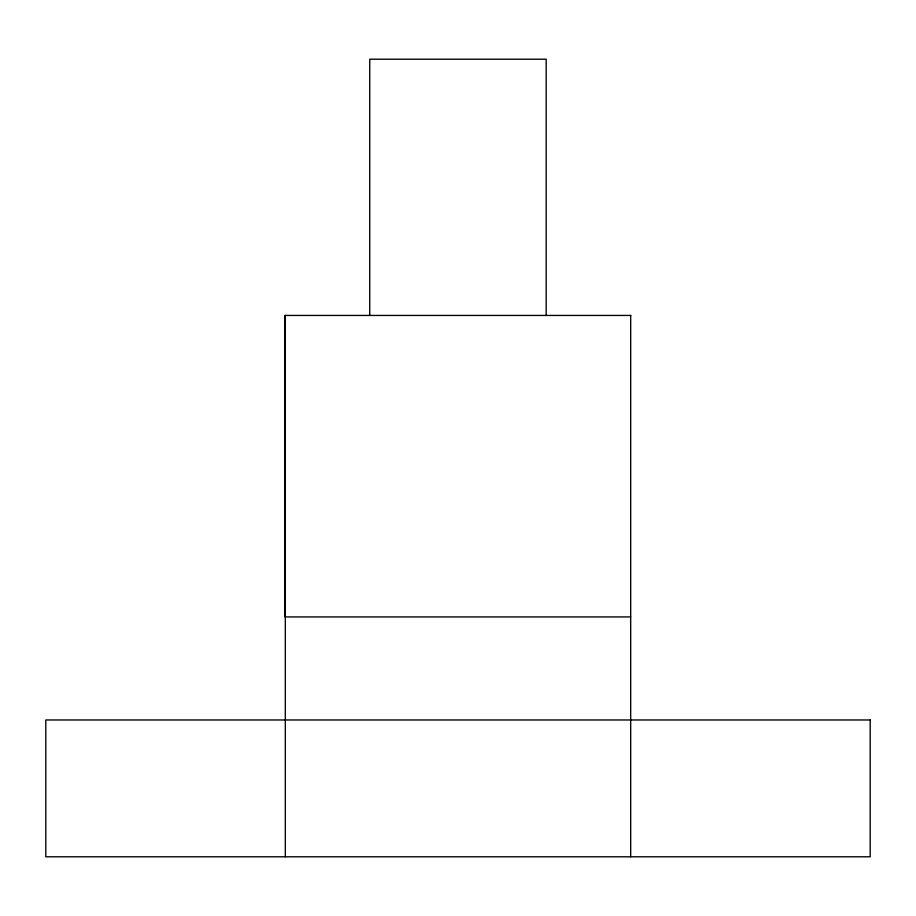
<?xml version="1.0" encoding="UTF-8"?>
<svg xmlns="http://www.w3.org/2000/svg" width="916" height="916" viewBox="0 0 916 916"><rect width="100%" height="100%" fill="white"/><g stroke="black" fill="none" stroke-linecap="round" stroke-linejoin="round"><path stroke-width="1.37" d="M630.792 315.436L284.979 315.436L284.979 616.926L630.677 616.926M630.677 315.436L630.677 856.792M546.188 315.436L546.188 59.208L369.743 59.208L369.743 315.436M285.323 315.436L285.323 856.792M870.2 719.976L45.8 719.976L45.8 856.792L870.2 856.792L870.2 719.976"/></g></svg>
